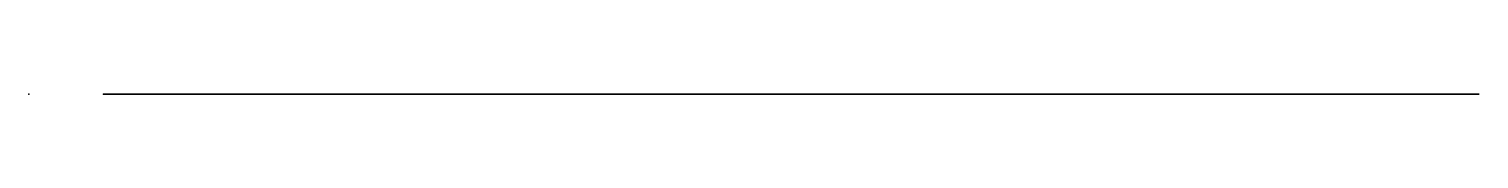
# Model space of a CAD drawing. Header units: centimetres. Extents: x 0 to 4.67, y 0 to 0.
import ezdxf

# ---------------------------------------------------------------- set-up
doc = ezdxf.new("R2010")
doc.units = ezdxf.units.CM
doc.header["$MEASUREMENT"] = 0
doc.layers.add('AA Lid v6_Sketch1', color=7, linetype='Continuous')

msp = doc.modelspace()

# ---------------------------------------------------------------- linework, layer by layer
at = {"layer": 'AA Lid v6_Sketch1'}
for p, q in [((0.43, 0, 2.53), (0.24, 0, 2.53)), ((0.24, 0, -1.67), (0.24, 0, -2.53)), ((0.24, 0, 1.67), (0.43, 0, 1.67)), ((0.24, 0, -2.53), (0.43, 0, -2.53)), ((0.24, 0, 2.53), (0.24, 0, 1.67)), ((0.43, 0, -1.67), (0.24, 0, -1.67)), ((0.43, 0, 2.87), (0.43, 0, -2.87)), ((3.33, 0, 2.87), (0.43, 0, 2.87)), ((0.43, 0, -2.87), (3.33, 0, -2.87)), ((3.33, 0, -2.87), (3.33, 0, 2.87))]:
    msp.add_line(p, q, dxfattribs=at)
at = {"layer": 'AA Lid v6_Sketch1', "extrusion": (0, 1, 0)}
msp.add_circle((-3.87, 0), 0.8, dxfattribs=at)
at = {"layer": 'AA Lid v6_Sketch1'}
for p in [(0, 0), (0, 0), (0.24, 0, -2.53), (0.24, 0, 1.67), (0.43, 0, -2.87), (0.43, 0, -1.67), (0.43, 0, 2.53), (3.33, 0, 2.87)]:
    msp.add_point(p, dxfattribs=at)

doc.saveas('drawing.dxf')
